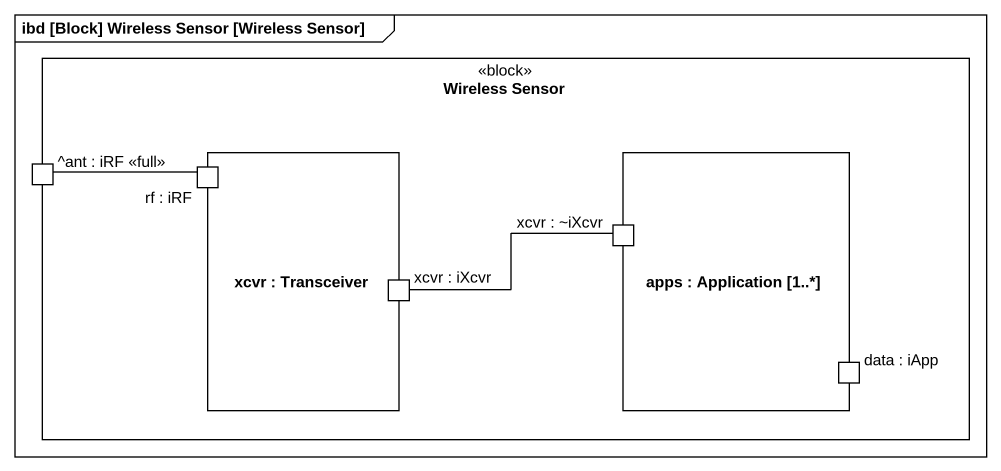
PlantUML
@startuml
mainframe ibd [Block] Wireless Sensor [Wireless Sensor]
rectangle "Wireless Sensor" as Wireless_Sensor <<block>> {
  port "^ant : iRF <<full>>" as ant_iRF_full
  rectangle "xcvr : Transceiver" as xcvr {
    port "rf : iRF" as rf_iRF
    port "xcvr : iXcvr" as xcvr_iXcvr_2
  }
  rectangle "apps : Application [1..*]" as apps {
    port "xcvr : ~iXcvr" as xcvr_iXcvr
    port "data : iApp" as data_iApp
  }
}
rf_iRF -left- ant_iRF_full
xcvr_iXcvr_2 -right- xcvr_iXcvr
@enduml
